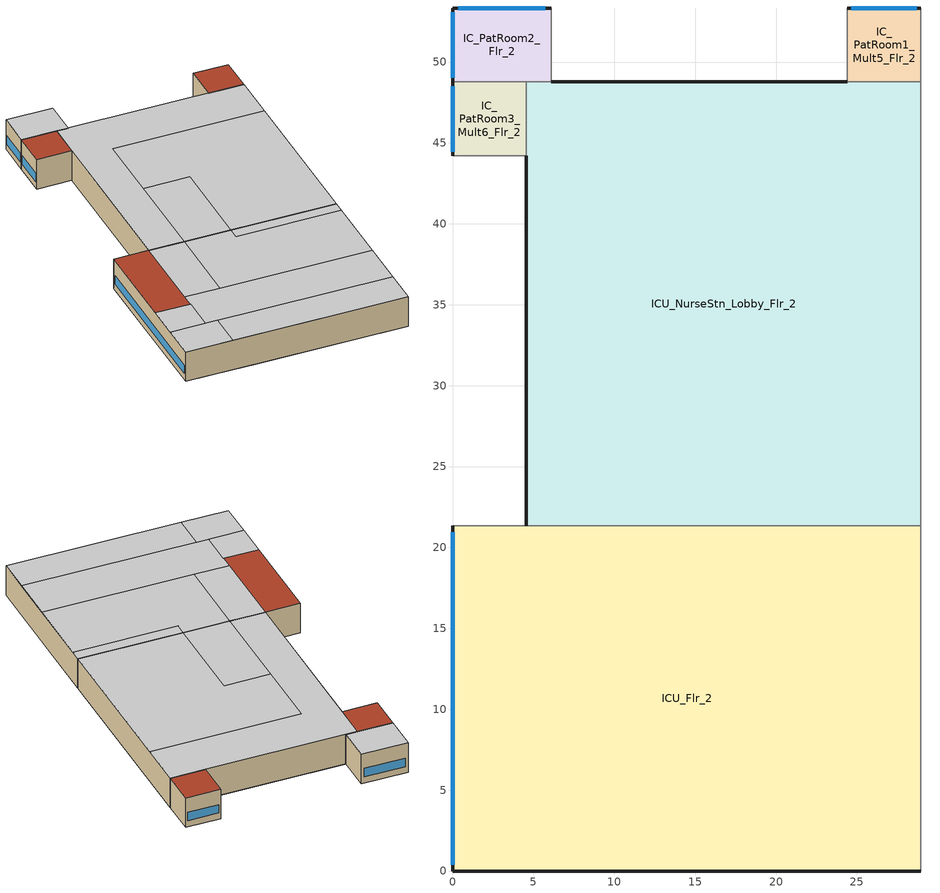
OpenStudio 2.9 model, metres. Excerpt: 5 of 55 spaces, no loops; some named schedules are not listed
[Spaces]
IC_PatRoom2_Flr_2
 floor to Lobby_Records_Flr_1: 6.1,53.34 6.1,48.77 0,48.77 0,53.34 z4.27
 wall outside: 6.1,53.34 0,53.34 0,48.77 z4.27:8.54
 wall to ICU_NurseStn_Lobby_Flr_2: 4.57,48.77 6.1,48.77 z4.27:8.54
 wall adiabatic (Wall Adiabatic construction): 6.1,48.77 6.1,53.34 z4.27:8.54
 wall to IC_PatRoom3_Mult6_Flr_2: 0,48.77 4.57,48.77 z4.27:8.54
 window: 5.73,53.34 0.37,53.34 / 0,53.07 0,49.04 z5.18:6.4
 ceiling to PatRoom8_Flr_3: 6.1,48.77 6.1,53.34 0,53.34 0,48.77 z8.54
ICU_Flr_2
 floor to Office1_Mult4_Flr_1: 9.14,4.57 9.14,0 6.1,0 6.1,4.57 z4.27
 floor to Lobby_Records_Flr_1: 28.96,21.34 28.96,0 21.34,0 21.34,4.57 6.1,4.57 6.1,0 0,0 0,21.34 z4.27
 floor adiabatic (Floor Adiabatic construction): 21.34,4.57 21.34,0 9.14,0 9.14,4.57 z4.27
 wall outside: 0,21.34 0,0 28.96,0 z4.27:8.54
 wall to Corridor_Flr_2: 28.96,0 28.96,21.34 z4.27:8.54
 wall to ICU_NurseStn_Lobby_Flr_2: 28.96,21.34 4.57,21.34 z4.27:8.54
 wall adiabatic (Wall Adiabatic construction): 4.57,21.34 0,21.34 z4.27:8.54
 window: 0,20.94 0,0.4 z5.18:6.4
 ceiling to PatRoom6_Flr_3: 6.1,0 6.1,4.57 0,4.57 0,0 z8.54
 ceiling to Corridor_NW_Flr_3: 9.14,10.67 9.14,21.34 4.57,21.34 4.57,10.67 z8.54
 ceiling to Lab_Flr_3: 28.96,10.67 28.96,19.81 15.24,19.81 15.24,21.34 9.14,21.34 9.14,10.67 z8.54
 ceiling to NurseStn_Lobby_Flr_3: 28.96,19.81 28.96,21.34 15.24,21.34 15.24,19.81 z8.54
 ceiling to PatRoom7_Mult10_Flr_3: 4.57,4.57 4.57,8.99 0,8.99 0,4.57 z8.54
 ceiling to Corridor_SE_Flr_3: 28.96,4.57 28.96,10.67 4.57,10.67 4.57,4.57 z8.54
 ceiling adiabatic (Floor Adiabatic construction): 28.96,0 28.96,4.57 6.1,4.57 6.1,0 z8.54
 roof outside: 4.57,8.99 4.57,21.34 0,21.34 0,8.99 z8.54
ICU_NurseStn_Lobby_Flr_2
 floor to Lobby_Records_Flr_1: 28.96,48.77 28.96,21.34 4.57,21.34 4.57,48.77 z4.27
 wall outside: 24.38,48.77 6.1,48.77 / 4.57,44.2 4.57,21.34 z4.27:8.54
 wall to IC_PatRoom3_Mult6_Flr_2: 4.57,48.77 4.57,44.2 z4.27:8.54
 wall to Corridor_Flr_2: 28.96,21.34 28.96,48.77 z4.27:8.54
 wall to IC_PatRoom1_Mult5_Flr_2: 28.96,48.77 24.38,48.77 z4.27:8.54
 ceiling to Corridor_NW_Flr_3: 9.14,21.34 9.14,42.67 28.96,42.67 28.96,48.77 4.57,48.77 4.57,21.34 z8.54
 ceiling to Lab_Flr_3: 15.24,21.34 15.24,33.53 9.14,33.53 9.14,21.34 z8.54
 ceiling to NurseStn_Lobby_Flr_3: 28.96,21.34 28.96,42.67 9.14,42.67 9.14,33.53 15.24,33.53 15.24,21.34 z8.54
IC_PatRoom3_Mult6_Flr_2
 floor to Lobby_Records_Flr_1: 4.57,48.77 4.57,44.2 0,44.2 0,48.77 z4.27
 wall outside: 0,48.77 0,44.2 z4.27:8.54
 wall adiabatic (Wall Adiabatic construction): 0,44.2 4.57,44.2 z4.27:8.54
 window: 0,48.49 0,44.47 z5.18:6.4
 roof outside: 4.57,44.2 4.57,48.77 0,48.77 0,44.2 z8.54
IC_PatRoom1_Mult5_Flr_2
 floor to Lobby_Records_Flr_1: 28.96,53.34 28.96,48.77 24.38,48.77 24.38,53.34 z4.27
 wall outside: 28.96,53.34 24.38,53.34 z4.27:8.54
 wall adiabatic (Wall Adiabatic construction): 24.38,53.34 24.38,48.77 z4.27:8.54
 wall to Corridor_Flr_2: 28.96,48.77 28.96,53.34 z4.27:8.54
 window: 28.68,53.34 24.66,53.34 z5.18:6.4
 roof outside: 28.96,48.77 28.96,53.34 24.38,53.34 24.38,48.77 z8.54
[ClimateZones]
Climate Zone Institution Name 1=ASHRAE; Climate Zone Document Name 1=ANSI/ASHRAE Standard 169; Climate Zone Document Year 1=2006; Climate Zone Value 1=5A
[Building]
-Hospital-ASHRAE 169-2006-5A created: 2020-03-26 09:40:05 -0700: Default Construction Set=90.1-2013 - Hospital - ASHRAE 169-2006-5A; Standards Number of Stories=6; Standards Number of Above Ground Stories=5; Standards Building Type=Hospital
[Site]
Chicago Ohare Intl Ap_IL_USA: Latitude {deg}=41.98; Longitude {deg}=-87.92; Time Zone {hr}=-6; Elevation {m}=201; Terrain=City
[Site:WaterMainsTemperature]
Calculation Method=Correlation; Annual Average Outdoor Air Temperature {C}=9.925; Maximum Difference In Monthly Average Outdoor Air Temperatures {deltaC}=28.7
[SizingPeriod:DesignDay] Barometric Pressure {Pa}=98934; Sky Clearness=0; Rain Indicator=0; Snow Indicator=0; Day of Month=21; Daylight Saving Time Indicator=0; Humidity Indicating Type=Wetbulb; Dry-Bulb Temperature Range Modifier Type=DefaultMultipliers
Name | Maximum Dry-Bulb Temperature {C} | Daily Dry-Bulb Temperature Range {deltaC} | Humidity Indicating Conditions at Maximum Dry-Bulb | Wind Speed {m/s} | Wind Direction {deg} | Month | Day Type | Solar Model Indicator | ASHRAE Taub | ASHRAE Taud
Chicago Ohare Intl Ap Ann Clg .4% Condns DB=>MWB | 33.3 | 10.5 | 23.7 | 5.2 | 230 | 7 | SummerDesignDay | ASHRAETau | 0.455 | 2.05
Chicago Ohare Intl Ap Ann Htg 99.6% Condns DB | -20 | 0 | -20 | 4.9 | 270 | 1 | WinterDesignDay | ASHRAEClearSky
[Site:GroundTemperature:BuildingSurface]
19.527, 19.502, 19.536, 19.598, 20.002, 21.64, 22.225, 22.375, 21.449, 20.121, 19.802, 19.633
[Material:NoMass] Thermal Absorptance=0.9; Solar Absorptance=0.7
Name | Roughness | Thermal Resistance {m2-K/W} | Visible Absorptance
CP02 CARPET PAD | VeryRough | 0.21648 | 0.8
Nonres_Floor_Insulation | MediumSmooth | 2.88292 | 0.7
Typical Insulation R-14.97 | Smooth | 2.63723 | 0.7
Typical Carpet Pad | Smooth | 0.21648 | 0.8
Typical Insulation R-8.72 | Smooth | 1.53614 | 0.7
Typical Insulation R-30.13 | Smooth | 5.30668 | 0.7
Typical Insulation R-1.15 | Smooth | 0.202509 | 0.7
Typical Insulation R-1.15 1 | Smooth | 0.202527 | 0.7
[Material]
Name | Roughness | Thickness {m} | Conductivity {W/m-K} | Density {kg/m3} | Specific Heat {J/kg-K} | Thermal Absorptance | Solar Absorptance | Visible Absorptance
100mm Normalweight concrete floor | MediumSmooth | 0.1016 | 2.31 | 2322 | 832
G01 13mm gypsum board | Smooth | 0.0127 | 0.16 | 800 | 1090 | 0.9 | 0.7 | 0.5
4 in. Normalweight Concrete Floor | MediumRough | 0.1016 | 2.31 | 2322 | 832 | 0.9 | 0.7 | 0.7
1IN Stucco | Smooth | 0.0253 | 0.6918 | 1858 | 837 | 0.9 | 0.7 | 0.92
8IN CONCRETE HW RefBldg | Rough | 0.2032 | 1.311 | 2240 | 836.8 | 0.9 | 0.7 | 0.7
1/2IN Gypsum | Smooth | 0.0127 | 0.16 | 784.9 | 830 | 0.9 | 0.4 | 0.4
Roof Membrane | VeryRough | 0.0095 | 0.16 | 1121.29 | 1460 | 0.9 | 0.7 | 0.7
Metal Roof Surface; F08 Metal surface | Smooth | 0.0008 | 45.28 | 7824 | 500 | 0.9 | 0.7 | 0.7
8 in. Normalweight Concrete Floor | MediumRough | 0.2032 | 2.31 | 2322 | 832 | 0.9 | 0.7 | 0.7
8 in. Concrete Block Basement Wall | MediumRough | 0.2032 | 1.326 | 1842 | 912 | 0.9 | 0.7 | 0.7
G05 25mm wood | MediumSmooth | 0.0254 | 0.15 | 608 | 1630 | 0.9 | 0.5 | 0.5
Std Wood 6inch | MediumSmooth | 0.15 | 0.12 | 540 | 1210 | 0.9 | 0.7 | 0.7
[Construction]
Floor Adiabatic construction: CP02 CARPET PAD, 100mm Normalweight concrete floor, Nonres_Floor_Insulation
Wall Adiabatic construction; Typical Interior Wall: G01 13mm gypsum board, G01 13mm gypsum board
Typical Insulated Exterior Mass Floor R-17.54: Typical Insulation R-14.97, 4 in. Normalweight Concrete Floor, Typical Carpet Pad
Typical Insulated Exterior Mass Wall R-11.11: 1IN Stucco, 8IN CONCRETE HW RefBldg, Typical Insulation R-8.72, 1/2IN Gypsum
Typical IEAD Roof R-31.25: Roof Membrane, Typical Insulation R-30.13, Metal Roof Surface
Typical Interior Floor: 100mm Normalweight concrete floor, CP02 CARPET PAD
Typical Interior Ceiling: CP02 CARPET PAD, 100mm Normalweight concrete floor
Typical Insulated Carpeted 8in Slab Floor: 8 in. Normalweight Concrete Floor, Typical Carpet Pad
Typical Insulated Basement Mass Wall: 8 in. Concrete Block Basement Wall
U 0.48 SHGC 0.40 Dbl Ref-D Clr 6mm/13mm: REF D CLEAR 6MM, AIR 13MM, CLEAR 6MM
Typical Insulated Metal Door R-2.0: F08 Metal surface, Typical Insulation R-1.15
U 0.44 SHGC 0.26 Dbl Ref-B-H Clr 6mm/13mm Air: REF B CLEAR HI 6MM, AIR 13MM, CLEAR 6MM
Typical Overhead Door R-2.0: Typical Insulation R-1.15 1
Window_U_0.50_SHGC_0.40_Skylight_Frame_Width_0.430_in: Glass_2052_LayerAvg, Gap_1_W_0_0038, Glass_2027F_LayerAvg
Typical Interior Window: Clear 3mm
Typical Interior Door; Typical Interior Partition: G05 25mm wood
InteriorFurnishings: Std Wood 6inch
[DefaultConstructionSet]
90.1-2013 - Hospital - ASHRAE 169-2006-5A: Default Exterior Surface Constructions=Default Surface Constructions 1; Default Interior Surface Constructions=Default Surface Constructions 2; Default Ground Contact Surface Constructions=Default Surface Constructions 3; Default Exterior SubSurface Constructions=Default Sub Surface Constructions 1; Default Interior SubSurface Constructions=Default Sub Surface Constructions 2; Interior Partition Construction=Typical Interior Partition
[DefaultSurfaceConstructions]
Name | Floor Construction | Wall Construction | Roof Ceiling Construction
Default Surface Constructions 1 | Typical Insulated Exterior Mass Floor R-17.54 | Typical Insulated Exterior Mass Wall R-11.11 | Typical IEAD Roof R-31.25
Default Surface Constructions 2 | Typical Interior Floor | Typical Interior Wall | Typical Interior Ceiling
Default Surface Constructions 3 | Typical Insulated Carpeted 8in Slab Floor | Typical Insulated Basement Mass Wall
[DefaultSubSurfaceConstructions]
Name | Fixed Window Construction | Operable Window Construction | Door Construction | Glass Door Construction | Overhead Door Construction | Skylight Construction | Tubular Daylight Dome Construction | Tubular Daylight Diffuser Construction
Default Sub Surface Constructions 1 | U 0.48 SHGC 0.40 Dbl Ref-D Clr 6mm/13mm | U 0.48 SHGC 0.40 Dbl Ref-D Clr 6mm/13mm | Typical Insulated Metal Door R-2.0 | U 0.44 SHGC 0.26 Dbl Ref-B-H Clr 6mm/13mm Air | Typical Overhead Door R-2.0 | Window_U_0.50_SHGC_0.40_Skylight_Frame_Width_0.430_in | Typical Interior Window | Typical Interior Window
Default Sub Surface Constructions 2 | Typical Interior Window | Typical Interior Window | Typical Interior Door
[WindowMaterial:Glazing] Optical Data Type=SpectralAverage; Infrared Transmittance at Normal Incidence=0; Dirt Correction Factor for Solar and Visible Transmittance=1; Solar Diffusing=No
Name | Thickness {m} | Solar Transmittance at Normal Incidence | Front Side Solar Reflectance at Normal Incidence | Back Side Solar Reflectance at Normal Incidence | Visible Transmittance at Normal Incidence | Front Side Visible Reflectance at Normal Incidence | Back Side Visible Reflectance at Normal Incidence | Front Side Infrared Hemispherical Emissivity | Back Side Infrared Hemispherical Emissivity | Conductivity {W/m-K}
REF D CLEAR 6MM | 0.006 | 0.429 | 0.308 | 0.379 | 0.334 | 0.453 | 0.505 | 0.84 | 0.82 | 0.9
CLEAR 6MM | 0.006 | 0.775 | 0.071 | 0.071 | 0.881 | 0.08 | 0.08 | 0.84 | 0.84 | 0.9
REF B CLEAR HI 6MM | 0.006 | 0.24 | 0.16 | 0.32 | 0.3 | 0.16 | 0.29 | 0.84 | 0.6 | 0.9
Glass_2052_LayerAvg | 0.00837 | 0.507767 | 0.054228 | 0.0544931 | 0.586833 | 0.05805 | 0.058397 | 0.84 | 0.84 | 1
Glass_2027F_LayerAvg | 0.004 | 0.369744 | 0.470069 | 0.340935 | 0.765222 | 0.0546 | 0.073741 | 0.03675 | 0.84 | 1
Clear 3mm | 0.003 | 0.837 | 0.075 | 0.075 | 0.898 | 0.081 | 0.081 | 0.84 | 0.84 | 0.9
[WindowMaterial:Gas] Gas Type=Air
Name | Thickness {m}
AIR 13MM | 0.0127
Gap_1_W_0_0038 | 0.0038
[Space] Building Story=Building Story 3; Part of Total Floor Area=Yes
Name | Space Type | Thermal Zone
IC_PatRoom2_Flr_2 | Hospital ICU_PatRm | IC_PatRoom2_Flr_2 ZN
ICU_Flr_2 | Hospital ICU_Open | ICU_Flr_2 ZN
IC_PatRoom3_Mult6_Flr_2 | Hospital ICU_PatRm | IC_PatRoom3_Mult6_Flr_2 ZN
ICU_NurseStn_Lobby_Flr_2 | Hospital ICU_NurseStn | ICU_NurseStn_Lobby_Flr_2 ZN
IC_PatRoom1_Mult5_Flr_2 | Hospital ICU_PatRm | IC_PatRoom1_Mult5_Flr_2 ZN
[BuildingStory]
Building Story 3: Nominal Z Coordinate {m}=4.2683
[SpaceType] Standards Building Type=Hospital
Name | Default Schedule Set | Design Specification Outdoor Air Object | Standards Space Type
Hospital ICU_NurseStn | Hospital ICU_NurseStn Schedule Set | Hospital ICU_NurseStn Ventilation | ICU_NurseStn
Hospital ICU_Open | Hospital ICU_Open Schedule Set | Hospital ICU_Open Ventilation | ICU_Open
Hospital ICU_PatRm | Hospital ICU_PatRm Schedule Set | Hospital ICU_PatRm Ventilation | ICU_PatRm
[People:Definition] Number of People Calculation Method=People/Area; Fraction Radiant=0.3
Name | People per Space Floor Area {person/m2}
Hospital ICU_NurseStn People Definition | 0.0143483
Hospital ICU_Open People Definition; Hospital ICU_PatRm People Definition | 0.0538196
[People] Work Efficiency Schedule=Work Efficiency Schedule; Clothing Insulation Schedule=Clothing Schedule; Air Velocity Schedule=Air Velocity Schedule; Multiplier=1
Name | People Definition | Space or SpaceType
Hospital ICU_NurseStn People | Hospital ICU_NurseStn People Definition | Hospital ICU_NurseStn
Hospital ICU_Open People | Hospital ICU_Open People Definition | Hospital ICU_Open
Hospital ICU_PatRm People | Hospital ICU_PatRm People Definition | Hospital ICU_PatRm
[Lights:Definition] Design Level Calculation Method=Watts/Area; Fraction Radiant=0.7; Fraction Visible=0.2; Return Air Fraction=0
Name | Watts per Space Floor Area {W/m2}
Hospital ICU_NurseStn Lights Definition | 7.64238
Hospital ICU_Open Lights Definition | 12.3785
Hospital ICU_PatRm Lights Definition | 6.67362
[Lights] Fraction Replaceable=1
Name | Lights Definition | Space or SpaceType
Hospital ICU_NurseStn Lights | Hospital ICU_NurseStn Lights Definition | Hospital ICU_NurseStn
Hospital ICU_Open Lights | Hospital ICU_Open Lights Definition | Hospital ICU_Open
Hospital ICU_PatRm Lights | Hospital ICU_PatRm Lights Definition | Hospital ICU_PatRm
[ElectricEquipment:Definition] Design Level Calculation Method=Watts/Area; Fraction Latent=0; Fraction Radiant=0.5; Fraction Lost=0
Name | Watts per Space Floor Area {W/m2}
Hospital ICU_NurseStn Elec Equip Definition | 21.5278
Hospital ICU_Open Elec Equip Definition; Hospital ICU_PatRm Elec Equip Definition | 32.2917
[ElectricEquipment]
Name | Electric Equipment Definition | Space or SpaceType
Hospital ICU_NurseStn Elec Equip | Hospital ICU_NurseStn Elec Equip Definition | Hospital ICU_NurseStn
Hospital ICU_Open Elec Equip | Hospital ICU_Open Elec Equip Definition | Hospital ICU_Open
Hospital ICU_PatRm Elec Equip | Hospital ICU_PatRm Elec Equip Definition | Hospital ICU_PatRm
[DesignSpecification:OutdoorAir] Outdoor Air Method=Sum
Name | Outdoor Air Flow per Person {m3/s-person} | Outdoor Air Flow per Floor Area {m3/s-m2} | Outdoor Air Flow Air Changes per Hour {1/hr}
Hospital ICU_NurseStn Ventilation | 0.00235974 | 0.0003048
Hospital ICU_Open Ventilation; Hospital ICU_PatRm Ventilation |  |  | 2
[DefaultScheduleSet] Number of People Schedule=Hospital BLDG_OCC_EXTD_SCH; People Activity Level Schedule=Hospital ACTIVITY_SCH; Lighting Schedule=Hospital BLDG_LIGHT_EXTD_SCH; Electric Equipment Schedule=Hospital BLDG_EQUIP_EXTD_SCH; Infiltration Schedule=Hospital INFIL_SCH_PNNL
Hospital ICU_NurseStn Schedule Set; Hospital ICU_Open Schedule Set; Hospital ICU_PatRm Schedule Set
[ThermostatSetpoint:DualSetpoint] Heating Setpoint Temperature Schedule=Hospital HTGSETP_SCH; Cooling Setpoint Temperature Schedule=Hospital CLGSETP_SCH
Hospital ICU_Open Thermostat 1; Hospital ICU_NurseStn Thermostat 1; Hospital ICU_PatRm Thermostat 1; Hospital ICU_PatRm Thermostat 2; Hospital ICU_PatRm Thermostat 3
[SpaceInfiltration:DesignFlowRate] Schedule=Hospital INFIL_SCH_PNNL; Design Flow Rate Calculation Method=Flow/ExteriorArea; Constant Term Coefficient=0; Temperature Term Coefficient=0; Velocity Term Coefficient=0.224; Velocity Squared Term Coefficient=0
Name | Space or SpaceType | Flow per Exterior Surface Area {m3/s-m2}
ICU_Flr_2 Infiltration | ICU_Flr_2 | 0.000450969
ICU_NurseStn_Lobby_Flr_2 Infiltration | ICU_NurseStn_Lobby_Flr_2 | 0.000569573
IC_PatRoom1_Mult5_Flr_2 Infiltration | IC_PatRoom1_Mult5_Flr_2 | 0.000275003
IC_PatRoom2_Flr_2 Infiltration | IC_PatRoom2_Flr_2 | 0.000569573
IC_PatRoom3_Mult6_Flr_2 Infiltration | IC_PatRoom3_Mult6_Flr_2 | 0.000275003
[ThermalZone] Use Ideal Air Loads=No
Name | Thermostat | Humidistat | Multiplier
ICU_Flr_2 ZN | Hospital ICU_Open Thermostat 1 | Zone Control Humidistat 3
ICU_NurseStn_Lobby_Flr_2 ZN | Hospital ICU_NurseStn Thermostat 1
IC_PatRoom1_Mult5_Flr_2 ZN | Hospital ICU_PatRm Thermostat 1 |  | 5
IC_PatRoom2_Flr_2 ZN | Hospital ICU_PatRm Thermostat 2
IC_PatRoom3_Mult6_Flr_2 ZN | Hospital ICU_PatRm Thermostat 3 |  | 6
[AvailabilityManager:NightCycle] Applicability Schedule=Always On Discrete; Control Type=CycleOnAny; Thermostat Tolerance {deltaC}=1
Name | Cycling Run Time {s}
Availability Manager Night Cycle 1; Availability Manager Night Cycle 2; Availability Manager Night Cycle 3; Availability Manager Night Cycle 4; Availability Manager Night Cycle 5; Availability Manager Night Cycle 6; Availability Manager Night Cycle 7 | 1800
Availability Manager Night Cycle 8 | 3600
[Refrigeration:Compressor] Refrigeration Compressor Power Curve=New_Low_Temp_Comp_Pwr_Curve; Refrigeration Compressor Capacity Curve=New_Low_Temp_Comp_Cap_Curve; Rated Return Gas Temperature {C}=18.3; Rated Subcooling {deltaC}=0
Refrigeration Compressor 1; Refrigeration Compressor 2; Refrigeration Compressor 3; Refrigeration Compressor 4; Refrigeration Compressor 5; Refrigeration Compressor 6; Refrigeration Compressor 7; Refrigeration Compressor 8; Refrigeration Compressor 9; Refrigeration Compressor 10; Refrigeration Compressor 11; Refrigeration Compressor 12; Refrigeration Compressor 13; Refrigeration Compressor 14; Refrigeration Compressor 15; Refrigeration Compressor 16; Refrigeration Compressor 17; Refrigeration Compressor 18; Refrigeration Compressor 19; Refrigeration Compressor 20
[ZoneControl:Humidistat]
Zone Control Humidistat 3: Humidifying Relative Humidity Setpoint Schedule=Hospital MinRelHumSetSch; Dehumidifying Relative Humidity Setpoint Schedule=Hospital MaxRelHumSetSch
[InternalMass:Definition]
Internal Mass Definition 1: Construction=InteriorFurnishings; Design Level Calculation Method=SurfaceArea/Area; Surface Area per Space Floor Area=2
[InternalMass] Internal Mass Definition=Internal Mass Definition 1; Multiplier=1
Name | Space or SpaceType
ICU_Flr_2 Mass | ICU_Flr_2
IC_PatRoom2_Flr_2 Mass | IC_PatRoom2_Flr_2
IC_PatRoom1_Mult5_Flr_2 Mass | IC_PatRoom1_Mult5_Flr_2
IC_PatRoom3_Mult6_Flr_2 Mass | IC_PatRoom3_Mult6_Flr_2
ICU_NurseStn_Lobby_Flr_2 Mass | ICU_NurseStn_Lobby_Flr_2
[EnergyManagementSystem:Sensor]
Mains_Water_Temp_Sen: Output Variable or Output Meter Index Key=Environment; Output Variable or Output Meter=Site Mains Water Temperature
[EnergyManagementSystem:Actuator]
Mains_Water_Temp_Act: Actuated Component=Mains Water Temperature; Actuated Component Type=Schedule:Constant; Actuated Component Control Type=Schedule Value
[EnergyManagementSystem:Program]
Mains_Water_Prg: SET Mains_Water_Temp_Act = Mains_Water_Temp_Sen
[EnergyManagementSystem:ProgramCallingManager]
Mains_Water_Prg_Mgr: BeginTimestepBeforePredictor; Mains_Water_Prg
[Exterior:Lights:Definition]
NonDimming Exterior Lights Def: Design Level {W}=13506
[Exterior:Lights]
NonDimming Exterior Lights Def: Exterior Lights Definition=NonDimming Exterior Lights Def; Schedule=Hospital Exterior_Lgt_ALWAYS_ON; Control Option=AstronomicalClock
[Exterior:FuelEquipment:Definition]
Name | Design Level {W}
Fuel equipment 1 Def | 162963
Fuel equipment 2 Def | 501
[Exterior:FuelEquipment] Fuel Use Type=Electricity
Name | Exterior Fuel Equipment Definition | Schedule
Fuel equipment 1 | Fuel equipment 1 Def | Hospital BLDG_ELEVATORS
Fuel equipment 2 | Fuel equipment 2 Def | Hospital ELEV_LIGHT_FAN_SCH_ADD_DF
[Schedule:Constant]
Name | Value
Always On Discrete | 1
Mains Water Temperature | 10
[Schedule:Ruleset]
Name | Default Day Schedule | Summer Design Day Schedule | Winter Design Day Schedule
Clothing Schedule | Clothing Schedule Default Winter Clothes
Air Velocity Schedule | Air Velocity Schedule Default
Work Efficiency Schedule | Work Efficiency Schedule Default
Hospital ACTIVITY_SCH | Hospital ACTIVITY_SCH Default | Hospital ACTIVITY_SCH Summer Design Day | Hospital ACTIVITY_SCH Winter Design Day
Hospital INFIL_SCH_PNNL | Hospital INFIL_SCH_PNNL Default | Hospital INFIL_SCH_PNNL Summer Design Day | Hospital INFIL_SCH_PNNL Winter Design Day
Hospital HTGSETP_SCH | Hospital HTGSETP_SCH Default | Hospital HTGSETP_SCH Summer Design Day | Hospital HTGSETP_SCH Winter Design Day
Hospital CLGSETP_SCH | Hospital CLGSETP_SCH Default | Hospital CLGSETP_SCH Summer Design Day | Hospital CLGSETP_SCH Winter Design Day
Hospital BLDG_OCC_EXTD_SCH | Hospital BLDG_OCC_EXTD_SCH Default | Hospital BLDG_OCC_EXTD_SCH Summer Design Day | Hospital BLDG_OCC_EXTD_SCH Winter Design Day
Hospital BLDG_EQUIP_EXTD_SCH | Hospital BLDG_EQUIP_EXTD_SCH Default | Hospital BLDG_EQUIP_EXTD_SCH Summer Design Day | Hospital BLDG_EQUIP_EXTD_SCH Winter Design Day
Hospital BLDG_LIGHT_EXTD_SCH | Hospital BLDG_LIGHT_EXTD_SCH Default | Hospital BLDG_LIGHT_EXTD_SCH Summer Design Day | Hospital BLDG_LIGHT_EXTD_SCH Winter Design Day
Hospital MinRelHumSetSch | Hospital MinRelHumSetSch Default | Hospital MinRelHumSetSch Summer Design Day | Hospital MinRelHumSetSch Winter Design Day
Hospital MaxRelHumSetSch | Hospital MaxRelHumSetSch Default | Hospital MaxRelHumSetSch Summer Design Day | Hospital MaxRelHumSetSch Winter Design Day
Hospital Exterior_Lgt_ALWAYS_ON | Hospital Exterior_Lgt_ALWAYS_ON Default | Hospital Exterior_Lgt_ALWAYS_ON Summer Design Day | Hospital Exterior_Lgt_ALWAYS_ON Winter Design Day
Hospital BLDG_ELEVATORS | Hospital BLDG_ELEVATORS Default | Hospital BLDG_ELEVATORS Summer Design Day | Hospital BLDG_ELEVATORS Winter Design Day
Hospital ELEV_LIGHT_FAN_SCH_ADD_DF | Hospital ELEV_LIGHT_FAN_SCH_ADD_DF Default | Hospital ELEV_LIGHT_FAN_SCH_ADD_DF Summer Design Day | Hospital ELEV_LIGHT_FAN_SCH_ADD_DF Winter Design Day
[Schedule:Day]
Hospital INFIL_SCH_PNNL Default; Hospital INFIL_SCH_PNNL Winter Design Day; Hospital INFIL_SCH_PNNL Summer Design Day: 24, 0, 0.25
Hospital Exterior_Lgt_ALWAYS_ON Default; Hospital Exterior_Lgt_ALWAYS_ON Summer Design Day: 24, 0, 1
[Schedule:Rule]
Schedule Rule 8: Schedule Ruleset=Hospital INFIL_SCH_PNNL; Rule Order=0; Day Schedule=Hospital INFIL_SCH_PNNL Default|WntrDsn|SmrDsn|Sat|Wkdy Day; Apply Monday=Yes; Apply Tuesday=Yes; Apply Wednesday=Yes; Apply Thursday=Yes; Apply Friday=Yes; Apply Saturday=Yes; Date Specification Type=DateRange; Start Month=1; Start Day=1; End Month=12; End Day=31
[Curve:Bicubic] Minimum Value of x=-40; Maximum Value of x=-17.8; Minimum Value of y=4.4; Maximum Value of y=54.4
Name | Coefficient1 Constant | Coefficient2 x | Coefficient3 x**2 | Coefficient4 y | Coefficient5 y**2 | Coefficient6 x*y | Coefficient7 x**3 | Coefficient8 y**3 | Coefficient9 x**2*y | Coefficient10 x*y**2
New_Low_Temp_Comp_Pwr_Curve | 6274.99 | 61.3907 | 1.62085 | 129.113 | 0.874116 | 1.95812 | 0.0302933 | 0.00575468 | 0.00465396 | -0.000749905
New_Low_Temp_Comp_Cap_Curve | 58336.9 | 1561.74 | 6.60681 | -283.65 | -0.120235 | -12.4957 | -0.116279 | 0.002277 | -0.118148 | 0.0328396
